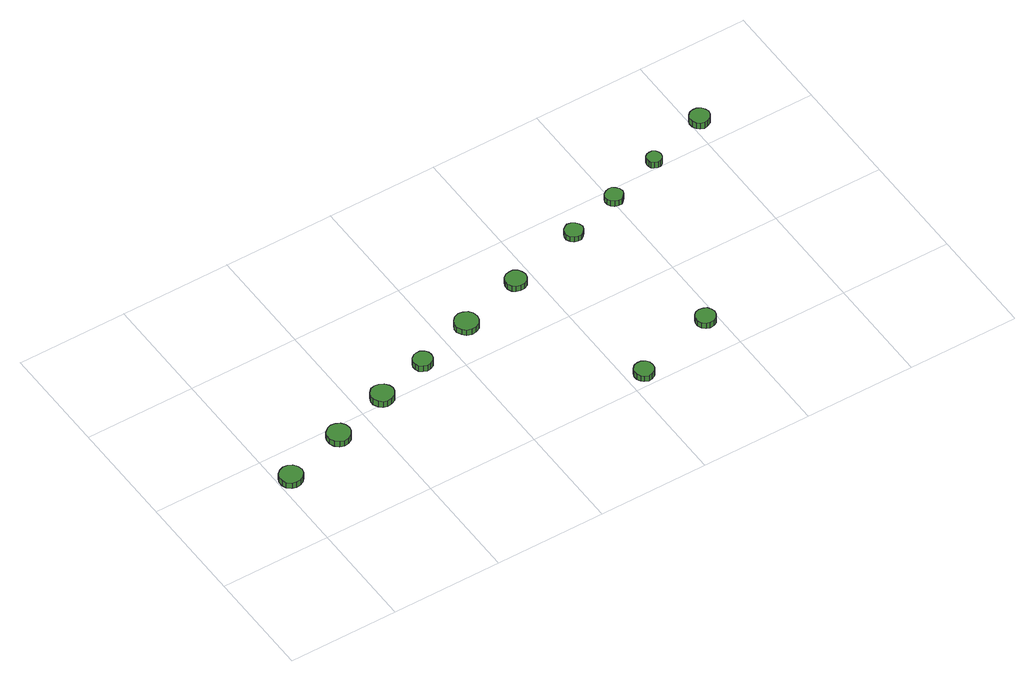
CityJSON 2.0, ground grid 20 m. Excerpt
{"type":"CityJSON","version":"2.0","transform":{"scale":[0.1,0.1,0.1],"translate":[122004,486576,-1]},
"CityObjects":{
"tree1":{"type":"SolitaryVegetationObject","attributes":{"function":"something"},"geometry":[{"type":"MultiSurface","lod":"1","boundaries":[[[0,1,2,3,4,5,6,7,8,9,10,11,12,13,14]],[[15,16,17,18,19,20,21,22,23,24,25,26,27,28,29]],[[0,29,28,1]],[[1,28,27,2]],[[2,27,26,3]],[[3,26,25,4]],[[4,25,24,5]],[[5,24,23,6]],[[6,23,22,7]],[[7,22,21,8]],[[8,21,20,9]],[[9,20,19,10]],[[10,19,18,11]],[[11,18,17,12]],[[12,17,16,13]],[[13,16,15,14]],[[14,15,29,0]]]}]},
"tree2":{"type":"SolitaryVegetationObject","attributes":{"function":"something"},"geometry":[{"type":"MultiSurface","lod":"1","boundaries":[[[30,31,32,33,34,35,36,37,38,39,40,41,42,43,44]],[[45,46,47,48,49,50,51,52,53,54,55,56,57,58,59]],[[30,59,58,31]],[[31,58,57,32]],[[32,57,56,33]],[[33,56,55,34]],[[34,55,54,35]],[[35,54,53,36]],[[36,53,52,37]],[[37,52,51,38]],[[38,51,50,39]],[[39,50,49,40]],[[40,49,48,41]],[[41,48,47,42]],[[42,47,46,43]],[[43,46,45,44]],[[44,45,59,30]]]}]},
"tree3":{"type":"SolitaryVegetationObject","attributes":{"function":"something"},"geometry":[{"type":"MultiSurface","lod":"1","boundaries":[[[60,61,62,63,64,65,66,67,68,69,70,71,72,73,74]],[[75,76,77,78,79,80,81,82,83,84,85,86,87,88,89]],[[60,89,88,61]],[[61,88,87,62]],[[62,87,86,63]],[[63,86,85,64]],[[64,85,84,65]],[[65,84,83,66]],[[66,83,82,67]],[[67,82,81,68]],[[68,81,80,69]],[[69,80,79,70]],[[70,79,78,71]],[[71,78,77,72]],[[72,77,76,73]],[[73,76,75,74]],[[74,75,89,60]]]}]},
"tree4":{"type":"SolitaryVegetationObject","attributes":{"function":"something"},"geometry":[{"type":"MultiSurface","lod":"1","boundaries":[[[90,91,92,93,94,95,96,97,98,99,100,101,102,103,104]],[[105,106,107,108,109,110,111,112,113,114,115,116,117,118,119]],[[90,119,118,91]],[[91,118,117,92]],[[92,117,116,93]],[[93,116,115,94]],[[94,115,114,95]],[[95,114,113,96]],[[96,113,112,97]],[[97,112,111,98]],[[98,111,110,99]],[[99,110,109,100]],[[100,109,108,101]],[[101,108,107,102]],[[102,107,106,103]],[[103,106,105,104]],[[104,105,119,90]]]}]},
"tree5":{"type":"SolitaryVegetationObject","attributes":{"function":"something"},"geometry":[{"type":"MultiSurface","lod":"1","boundaries":[[[120,121,122,123,124,125,126,127,128,129,130,131,132,133,134]],[[135,136,137,138,139,140,141,142,143,144,145,146,147,148,149]],[[120,149,148,121]],[[121,148,147,122]],[[122,147,146,123]],[[123,146,145,124]],[[124,145,144,125]],[[125,144,143,126]],[[126,143,142,127]],[[127,142,141,128]],[[128,141,140,129]],[[129,140,139,130]],[[130,139,138,131]],[[131,138,137,132]],[[132,137,136,133]],[[133,136,135,134]],[[134,135,149,120]]]}]},
"tree6":{"type":"SolitaryVegetationObject","attributes":{"function":"something"},"geometry":[{"type":"MultiSurface","lod":"1","boundaries":[[[150,151,152,153,154,155,156,157,158,159,160,161,162,163,164]],[[165,166,167,168,169,170,171,172,173,174,175,176,177,178,179]],[[150,179,178,151]],[[151,178,177,152]],[[152,177,176,153]],[[153,176,175,154]],[[154,175,174,155]],[[155,174,173,156]],[[156,173,172,157]],[[157,172,171,158]],[[158,171,170,159]],[[159,170,169,160]],[[160,169,168,161]],[[161,168,167,162]],[[162,167,166,163]],[[163,166,165,164]],[[164,165,179,150]]]}]},
"tree7":{"type":"SolitaryVegetationObject","attributes":{"function":"something"},"geometry":[{"type":"MultiSurface","lod":"1","boundaries":[[[180,181,182,183,184,185,186,187,188,189,190,191,192,193,194]],[[195,196,197,198,199,200,201,202,203,204,205,206,207,208,209]],[[180,209,208,181]],[[181,208,207,182]],[[182,207,206,183]],[[183,206,205,184]],[[184,205,204,185]],[[185,204,203,186]],[[186,203,202,187]],[[187,202,201,188]],[[188,201,200,189]],[[189,200,199,190]],[[190,199,198,191]],[[191,198,197,192]],[[192,197,196,193]],[[193,196,195,194]],[[194,195,209,180]]]}]},
"tree8":{"type":"SolitaryVegetationObject","attributes":{"function":"something"},"geometry":[{"type":"MultiSurface","lod":"1","boundaries":[[[210,211,212,213,214,215,216,217,218,219,220,221,222,223,224]],[[225,226,227,228,229,230,231,232,233,234,235,236,237,238,239]],[[210,239,238,211]],[[211,238,237,212]],[[212,237,236,213]],[[213,236,235,214]],[[214,235,234,215]],[[215,234,233,216]],[[216,233,232,217]],[[217,232,231,218]],[[218,231,230,219]],[[219,230,229,220]],[[220,229,228,221]],[[221,228,227,222]],[[222,227,226,223]],[[223,226,225,224]],[[224,225,239,210]]]}]},
"tree9":{"type":"SolitaryVegetationObject","attributes":{"function":"something"},"geometry":[{"type":"MultiSurface","lod":"1","boundaries":[[[240,241,242,243,244,245,246,247,248,249,250,251,252,253,254]],[[255,256,257,258,259,260,261,262,263,264,265,266,267,268,269]],[[240,269,268,241]],[[241,268,267,242]],[[242,267,266,243]],[[243,266,265,244]],[[244,265,264,245]],[[245,264,263,246]],[[246,263,262,247]],[[247,262,261,248]],[[248,261,260,249]],[[249,260,259,250]],[[250,259,258,251]],[[251,258,257,252]],[[252,257,256,253]],[[253,256,255,254]],[[254,255,269,240]]]}]},
"tree10":{"type":"SolitaryVegetationObject","attributes":{"function":"something"},"geometry":[{"type":"MultiSurface","lod":"1","boundaries":[[[270,271,272,273,274,275,276,277,278,279,280,281,282,283,284]],[[285,286,287,288,289,290,291,292,293,294,295,296,297,298,299]],[[270,299,298,271]],[[271,298,297,272]],[[272,297,296,273]],[[273,296,295,274]],[[274,295,294,275]],[[275,294,293,276]],[[276,293,292,277]],[[277,292,291,278]],[[278,291,290,279]],[[279,290,289,280]],[[280,289,288,281]],[[281,288,287,282]],[[282,287,286,283]],[[283,286,285,284]],[[284,285,299,270]]]}]},
"tree11":{"type":"SolitaryVegetationObject","attributes":{"function":"something"},"geometry":[{"type":"MultiSurface","lod":"1","boundaries":[[[300,301,302,303,304,305,306,307,308,309,310,311,312,313,314]],[[315,316,317,318,319,320,321,322,323,324,325,326,327,328,329]],[[300,329,328,301]],[[301,328,327,302]],[[302,327,326,303]],[[303,326,325,304]],[[304,325,324,305]],[[305,324,323,306]],[[306,323,322,307]],[[307,322,321,308]],[[308,321,320,309]],[[309,320,319,310]],[[310,319,318,311]],[[311,318,317,312]],[[312,317,316,313]],[[313,316,315,314]],[[314,315,329,300]]]}]},
"tree12":{"type":"SolitaryVegetationObject","attributes":{"function":"something"},"geometry":[{"type":"MultiSurface","lod":"1","boundaries":[[[330,331,332,333,334,335,336,337,338,339,340,341,342,343,344]],[[345,346,347,348,349,350,351,352,353,354,355,356,357,358,359]],[[330,359,358,331]],[[331,358,357,332]],[[332,357,356,333]],[[333,356,355,334]],[[334,355,354,335]],[[335,354,353,336]],[[336,353,352,337]],[[337,352,351,338]],[[338,351,350,339]],[[339,350,349,340]],[[340,349,348,341]],[[341,348,347,342]],[[342,347,346,343]],[[343,346,345,344]],[[344,345,359,330]]]}]}
},
"vertices":[
[44,141,17],[42,150,17],[37,157,17],[29,161,17],[21,162,17],[13,159,17],[6,153,17],[3,146,17],[3,137,17],[6,129,17],[13,123,17],[21,121,17],[29,122,17],[37,126,17],[42,133,17],[42,133,5],[37,126,5],[29,122,5],[21,121,5],[13,123,5],[6,129,5],[3,137,5],[3,146,5],[6,153,5],[13,159,5],[21,162,5],[29,161,5],[37,157,5],[42,150,5],[44,141,5],
[160,177,17],[158,186,17],[153,193,17],[145,197,17],[137,198,17],[129,195,17],[122,189,17],[119,182,17],[119,173,17],[122,165,17],[129,159,17],[137,156,17],[145,157,17],[153,162,17],[158,169,17],[158,169,5],[153,162,5],[145,157,5],[137,156,5],[129,159,5],[122,165,5],[119,173,5],[119,182,5],[122,189,5],[129,195,5],[137,198,5],[145,197,5],[153,193,5],[158,186,5],[160,177,5],
[267,212,18],[265,220,18],[260,227,18],[252,231,18],[244,232,18],[236,230,18],[230,224,18],[226,216,18],[226,208,18],[230,200,18],[236,194,18],[244,192,18],[252,193,18],[260,197,18],[265,204,18],[265,204,5],[260,197,5],[252,193,5],[244,192,5],[236,194,5],[230,200,5],[226,208,5],[226,216,5],[230,224,5],[236,230,5],[244,232,5],[252,231,5],[260,227,5],[265,220,5],[267,212,5],
[360,240,18],[359,247,18],[355,253,18],[348,257,18],[341,257,18],[335,255,18],[329,250,18],[326,244,18],[326,237,18],[329,230,18],[335,226,18],[341,223,18],[348,224,18],[355,228,18],[359,233,18],[359,233,5],[355,228,5],[348,224,5],[341,223,5],[335,226,5],[329,230,5],[326,237,5],[326,244,5],[329,250,5],[335,255,5],[341,257,5],[348,257,5],[355,253,5],[359,247,5],[360,240,5],
[470,273,17],[468,282,17],[463,289,17],[455,293,17],[447,294,17],[438,291,17],[432,285,17],[428,277,17],[428,269,17],[432,261,17],[438,255,17],[447,252,17],[455,253,17],[463,257,17],[468,264,17],[468,264,5],[463,257,5],[455,253,5],[447,252,5],[438,255,5],[432,261,5],[428,269,5],[428,277,5],[432,285,5],[438,291,5],[447,294,5],[455,293,5],[463,289,5],[468,282,5],[470,273,5],
[647,25,18],[646,32,18],[642,38,18],[635,42,18],[628,42,18],[621,40,18],[616,35,18],[613,28,18],[613,21,18],[616,14,18],[621,10,18],[628,7,18],[635,8,18],[642,12,18],[646,18,18],[646,18,6],[642,12,6],[635,8,6],[628,7,6],[621,10,6],[616,14,6],[613,21,6],[613,28,6],[616,35,6],[621,40,6],[628,42,6],[635,42,6],[642,38,6],[646,32,6],[647,25,6],
[587,309,17],[585,316,17],[581,323,17],[574,327,17],[566,327,17],[559,325,17],[553,320,17],[550,313,17],[550,305,17],[553,298,17],[559,293,17],[566,291,17],[574,291,17],[581,295,17],[585,301,17],[585,301,5],[581,295,5],[574,291,5],[566,291,5],[559,293,5],[553,298,5],[550,305,5],[550,313,5],[553,320,5],[559,325,5],[566,327,5],[574,327,5],[581,323,5],[585,316,5],[587,309,5],
[797,71,17],[795,78,17],[791,84,17],[785,87,17],[777,88,17],[770,86,17],[765,81,17],[762,74,17],[762,67,17],[765,60,17],[770,55,17],[777,53,17],[785,54,17],[791,57,17],[795,63,17],[795,63,5],[791,57,5],[785,54,5],[777,53,5],[770,55,5],[765,60,5],[762,67,5],[762,74,5],[765,81,5],[770,86,5],[777,88,5],[785,87,5],[791,84,5],[795,78,5],[797,71,5],
[723,348,17],[721,355,17],[717,360,17],[711,364,17],[704,365,17],[698,362,17],[693,358,17],[690,352,17],[690,345,17],[693,338,17],[698,334,17],[704,332,17],[711,332,17],[717,336,17],[721,341,17],[721,341,6],[717,336,6],[711,332,6],[704,332,6],[698,334,6],[693,338,6],[690,345,6],[690,352,6],[693,358,6],[698,362,6],[704,365,6],[711,364,6],[717,360,6],[721,355,6],[723,348,6],
[820,377,19],[818,384,19],[814,389,19],[809,393,19],[802,393,19],[796,391,19],[791,387,19],[788,381,19],[788,374,19],[791,368,19],[796,364,19],[802,362,19],[809,362,19],[814,366,19],[818,371,19],[818,371,7],[814,366,7],[809,362,7],[802,362,7],[796,364,7],[791,368,7],[788,374,7],[788,381,7],[791,387,7],[796,391,7],[802,393,7],[809,393,7],[814,389,7],[818,384,7],[820,377,7],
[915,409,23],[914,414,23],[911,419,23],[906,422,23],[901,422,23],[895,421,23],[891,417,23],[889,412,23],[889,406,23],[891,401,23],[895,398,23],[901,396,23],[906,396,23],[911,399,23],[914,404,23],[914,404,10],[911,399,10],[906,396,10],[901,396,10],[895,398,10],[891,401,10],[889,406,10],[889,412,10],[891,417,10],[895,421,10],[901,422,10],[906,422,10],[911,419,10],[914,414,10],[915,409,10],
[1030,443,27],[1028,450,27],[1024,456,27],[1017,460,27],[1010,460,27],[1003,458,27],[998,453,27],[995,447,27],[995,439,27],[998,432,27],[1003,428,27],[1010,425,27],[1017,426,27],[1024,430,27],[1028,436,27],[1028,436,14],[1024,430,14],[1017,426,14],[1010,425,14],[1003,428,14],[998,432,14],[995,439,14],[995,447,14],[998,453,14],[1003,458,14],[1010,460,14],[1017,460,14],[1024,456,14],[1028,450,14],[1030,443,14]
]}
